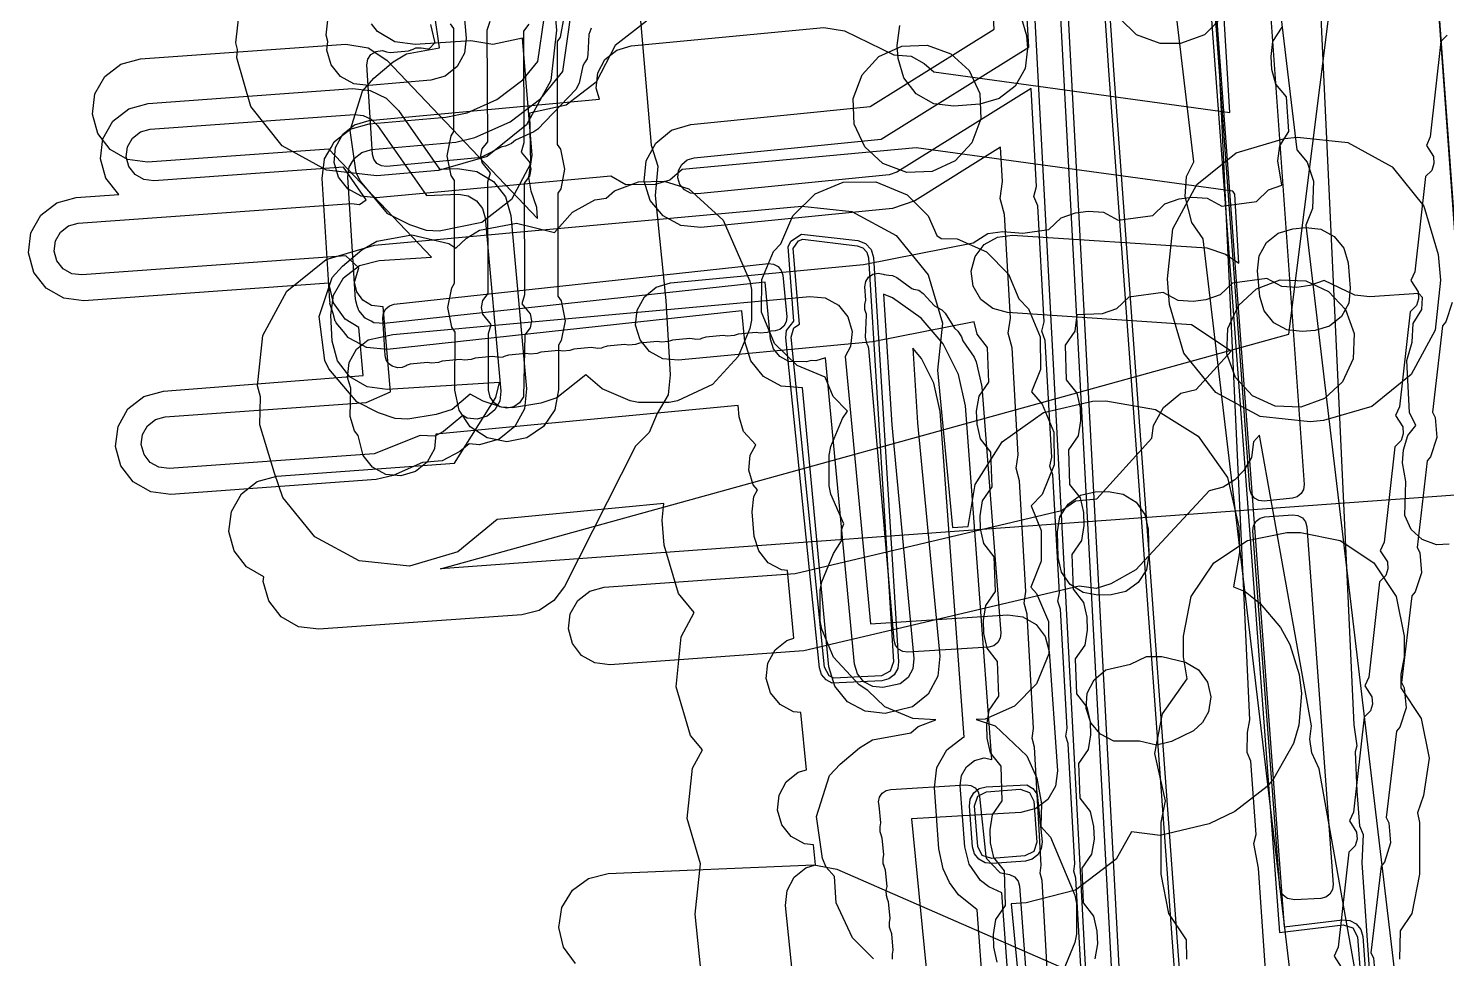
# Model space of a CAD drawing. Header units: metres. Extents: x -3943 to -3664, y 4962 to 6622.
# Drawn here: x -3883.2 to -3828.4, y 5607.9 to 5643.8 of the extents above; entities that cross this region are included whole.
import ezdxf

# ---------------------------------------------------------------- set-up
doc = ezdxf.new("R2010")
doc.units = ezdxf.units.M
doc.layers.add('AI_GREENING_EXCLUSIONS', color=1, linetype='Continuous')
doc.layers.add('AI_GREENING_LAWN', color=82, linetype='Continuous')

msp = doc.modelspace()

# ---------------------------------------------------------------- linework, layer by layer
at = {"layer": 'AI_GREENING_EXCLUSIONS'}
for points in [[(-3832.782, 5569.62), (-3835.66, 5611.372), (-3835.838, 5612.322), (-3835.75, 5612.676), (-3835.952, 5615.498), (-3836.089, 5615.834), (-3836.087, 5616.614), (-3835.988, 5617.101), (-3837.263, 5644.457), (-3837.707, 5645.172), (-3837.871, 5645.661), (-3837.97, 5646.436), (-3837.875, 5646.787), (-3837.959, 5648.149), (-3838.085, 5649.504), (-3838.234, 5649.835), (-3838.256, 5650.615), (-3838.108, 5651.382), (-3837.829, 5651.915), (-3841.327, 5683.907)], [(-3832.782, 5569.62), (-3835.66, 5611.372), (-3835.838, 5612.322), (-3835.75, 5612.676), (-3835.952, 5615.498), (-3836.089, 5615.834), (-3836.087, 5616.614), (-3835.988, 5617.101), (-3837.263, 5644.457), (-3837.707, 5645.172), (-3837.871, 5645.661), (-3837.97, 5646.436), (-3837.875, 5646.787), (-3837.959, 5648.149), (-3838.085, 5649.504), (-3838.234, 5649.835), (-3838.256, 5650.615), (-3838.108, 5651.382), (-3837.829, 5651.915), (-3841.327, 5683.907)], [(-3837.328, 5684.127), (-3833.754, 5651.444), (-3833.166, 5651.383), (-3832.479, 5651.013), (-3831.986, 5650.407), (-3831.763, 5649.66), (-3831.843, 5648.883), (-3832.214, 5648.197), (-3832.771, 5647.655), (-3833.39, 5647.274), (-3831.974, 5616.906), (-3831.864, 5616.098), (-3831.926, 5615.868), (-3831.855, 5614.347), (-3831.762, 5613.002), (-3831.619, 5612.671), (-3831.664, 5611.572), (-3828.971, 5572.497)], [(-3837.328, 5684.127), (-3833.754, 5651.444), (-3833.166, 5651.383), (-3832.479, 5651.013), (-3831.986, 5650.407), (-3831.763, 5649.66), (-3831.843, 5648.883), (-3832.214, 5648.197), (-3832.771, 5647.655), (-3833.39, 5647.274), (-3831.974, 5616.906), (-3831.864, 5616.098), (-3831.926, 5615.868), (-3831.855, 5614.347), (-3831.762, 5613.002), (-3831.619, 5612.671), (-3831.664, 5611.572), (-3828.971, 5572.497)], [(-3837.288, 5588.075), (-3841.239, 5642.193), (-3843.009, 5668.552), (-3843.879, 5678.786), (-3843.762, 5679.151), (-3843.421, 5679.327), (-3840.492, 5679.56), (-3839.748, 5679.549), (-3838.97, 5679.364), (-3838.254, 5679.008), (-3837.631, 5678.492), (-3837.457, 5678.096), (-3837.62, 5677.62), (-3837.585, 5677.139), (-3837.805, 5676.816), (-3838.189, 5676.748), (-3839.832, 5677.131), (-3839.374, 5669.722), (-3834.843, 5608.883), (-3832.387, 5609.177), (-3832.01, 5609.066), (-3831.829, 5608.716), (-3831.603, 5605.692)], [(-3839.174, 5669.735), (-3834.659, 5609.106), (-3832.411, 5609.375), (-3832.131, 5609.352), (-3831.882, 5609.22), (-3831.706, 5609.001), (-3831.63, 5608.731), (-3831.403, 5605.704)], [(-3837.488, 5588.06), (-3841.438, 5642.179), (-3843.208, 5668.537)], [(-3867.276, 5654.894), (-3866.265, 5643.431), (-3866.329, 5642.848), (-3866.611, 5642.334), (-3867.068, 5641.967), (-3867.631, 5641.804), (-3870.016, 5641.6), (-3870.598, 5641.665), (-3871.11, 5641.947), (-3871.476, 5642.404), (-3871.638, 5642.966), (-3871.602, 5643.295), (-3871.675, 5643.549), (-3871.61, 5644.13)], [(-3830.77, 5600.916), (-3833.319, 5615.209), (-3833.599, 5615.824), (-3833.677, 5616.351), (-3833.616, 5616.873), (-3835.617, 5628.089), (-3835.844, 5627.84), (-3835.923, 5627.228), (-3836.225, 5626.727), (-3836.567, 5626.368), (-3837.024, 5626.081), (-3837.568, 5625.947), (-3840.39, 5622.896), (-3841.363, 5622.348), (-3841.921, 5622.172), (-3842.58, 5622.261), (-3853.219, 5619.766), (-3860.711, 5619.226), (-3861.292, 5619.298), (-3861.801, 5619.588), (-3862.16, 5620.05), (-3862.315, 5620.614), (-3862.243, 5621.195), (-3861.953, 5621.704), (-3861.491, 5622.063), (-3860.927, 5622.218), (-3853.555, 5622.749), (-3843.27, 5625.181), (-3842.721, 5625.556), (-3841.907, 5625.639), (-3839.775, 5627.98), (-3839.713, 5628.466), (-3839.32, 5629.164), (-3838.662, 5629.717), (-3838.068, 5629.854), (-3836.71, 5631.344), (-3838.251, 5632.36), (-3845.358, 5632.829), (-3845.923, 5632.981), (-3846.387, 5633.337), (-3846.679, 5633.844), (-3846.756, 5634.425), (-3846.604, 5634.99), (-3846.247, 5635.454), (-3845.74, 5635.746), (-3845.16, 5635.823), (-3837.657, 5635.328), (-3836.93, 5635.083), (-3836.411, 5634.741), (-3836.573, 5637.409), (-3836.642, 5637.513), (-3848.881, 5639.194), (-3857.915, 5638.358), (-3858.395, 5637.942), (-3858.956, 5637.776), (-3860.093, 5637.769), (-3860.677, 5638.103), (-3869.733, 5637.266), (-3870.315, 5637.326), (-3870.829, 5637.605), (-3871.198, 5638.06), (-3871.365, 5638.621), (-3871.304, 5639.203), (-3871.025, 5639.718), (-3870.57, 5640.086), (-3870.009, 5640.253), (-3861.11, 5641.076), (-3861.238, 5641.503), (-3861.178, 5642.085), (-3860.901, 5642.6), (-3860.447, 5642.97), (-3859.887, 5643.138), (-3852.444, 5643.847), (-3851.654, 5643.707), (-3849.737, 5642.791), (-3849.074, 5642.739), (-3848.567, 5642.448), (-3848.2, 5642.128), (-3836.763, 5640.558), (-3837.541, 5653.415)], [(-3863.443, 5651.271), (-3862.778, 5643.738), (-3862.99, 5641.796), (-3863.931, 5640.083), (-3865.456, 5638.861), (-3867.332, 5638.317), (-3869.717, 5638.113), (-3871.656, 5638.329), (-3873.365, 5639.27), (-3874.583, 5640.794), (-3875.126, 5642.668), (-3875.089, 5642.997), (-3875.162, 5643.25), (-3874.946, 5645.189)], [(-3841.032, 5601.789), (-3843.497, 5648.086)], [(-3840.731, 5601.781), (-3843.198, 5648.109)], [(-3842.035, 5601.814), (-3844.495, 5648.009)], [(-3841.198, 5584.079), (-3842.718, 5610.988), (-3842.792, 5611.259), (-3842.749, 5611.539), (-3843.012, 5616.18), (-3843.101, 5616.471), (-3843.045, 5616.772), (-3843.305, 5621.372), (-3843.409, 5621.683), (-3843.341, 5622.006), (-3843.598, 5626.564), (-3843.717, 5626.895), (-3843.637, 5627.239), (-3843.892, 5631.757), (-3844.026, 5632.107), (-3843.932, 5632.473), (-3844.185, 5636.949), (-3844.334, 5637.319), (-3844.228, 5637.706), (-3844.442, 5641.489), (-3849.624, 5638.249), (-3849.926, 5638.146), (-3857.321, 5637.413), (-3857.593, 5637.439), (-3857.834, 5637.568), (-3858.008, 5637.779), (-3858.087, 5638.04), (-3858.061, 5638.312), (-3857.932, 5638.553), (-3857.721, 5638.726), (-3857.46, 5638.806), (-3850.227, 5639.523), (-3844.532, 5643.084), (-3844.772, 5647.334)], [(-3842.525, 5584.525), (-3844.015, 5610.894), (-3844.09, 5611.182), (-3844.048, 5611.484), (-3844.306, 5616.039), (-3844.398, 5616.394), (-3844.347, 5616.767), (-3844.596, 5621.183), (-3844.707, 5621.606), (-3844.645, 5622.05), (-3844.887, 5626.328), (-3845.015, 5626.818), (-3844.944, 5627.333), (-3845.178, 5631.472), (-3845.323, 5632.03), (-3845.242, 5632.616), (-3845.469, 5636.617), (-3845.632, 5637.242), (-3845.541, 5637.899), (-3845.616, 5639.222), (-3848.934, 5637.147), (-3849.797, 5636.853), (-3857.193, 5636.119), (-3857.97, 5636.195), (-3858.658, 5636.562), (-3859.154, 5637.165), (-3859.381, 5637.912), (-3859.305, 5638.688), (-3858.937, 5639.377), (-3858.335, 5639.872), (-3857.588, 5640.099), (-3850.658, 5640.787), (-3845.873, 5643.779), (-3846.05, 5646.909)], [(-3834.34, 5606.571), (-3837.797, 5635.675), (-3838.238, 5636.312), (-3838.495, 5637.311), (-3838.434, 5638.089), (-3838.15, 5638.647), (-3839.106, 5646.698)], [(-3835.074, 5646.662), (-3834.177, 5639.115), (-3833.774, 5638.642), (-3833.532, 5637.9), (-3833.575, 5636.844), (-3833.831, 5636.201), (-3830.379, 5607.136)], [(-3859.719, 5646.38), (-3859.122, 5639.293), (-3858.856, 5638.48), (-3858.959, 5637.348), (-3858.555, 5633.301), (-3858.376, 5630.424), (-3858.464, 5629.649), (-3858.889, 5628.928), (-3859.19, 5628.202), (-3859.723, 5627.671), (-3862.466, 5622.253), (-3862.874, 5621.705), (-3863.443, 5621.326), (-3864.107, 5621.161), (-3871.958, 5620.595), (-3872.733, 5620.692), (-3873.411, 5621.078), (-3873.89, 5621.694), (-3874.097, 5622.447), (-3874.074, 5622.626), (-3874.743, 5623.006), (-3875.222, 5623.622), (-3875.429, 5624.375), (-3875.332, 5625.149), (-3874.946, 5625.827), (-3874.33, 5626.306), (-3873.578, 5626.513), (-3866.71, 5627.008), (-3865.117, 5629.548), (-3864.973, 5630.132), (-3864.973, 5630.132), (-3869.309, 5629.856), (-3870.083, 5629.96), (-3870.758, 5630.352), (-3871.232, 5630.972), (-3871.432, 5631.727), (-3871.495, 5632.725), (-3871.391, 5633.498), (-3870.999, 5634.172), (-3870.379, 5634.646), (-3869.626, 5634.846), (-3867.603, 5634.975), (-3871.567, 5639.136), (-3878.566, 5638.644), (-3879.34, 5638.742), (-3880.017, 5639.129), (-3880.495, 5639.746), (-3880.701, 5640.499), (-3880.603, 5641.273), (-3880.216, 5641.95), (-3879.599, 5642.428), (-3878.846, 5642.634), (-3870.909, 5643.192), (-3870.046, 5643.062), (-3869.32, 5642.577), (-3863.501, 5636.468), (-3863.537, 5636.893), (-3863.748, 5637.515), (-3863.836, 5638.061), (-3863.707, 5638.911), (-3864.086, 5643.423), (-3865.236, 5643.181), (-3866.084, 5643.327), (-3868.238, 5643.189), (-3869.011, 5643.293), (-3869.687, 5643.684), (-3869.915, 5643.982)], [(-3846.032, 5603.07), (-3846.525, 5609.755), (-3847.25, 5610.342), (-3847.595, 5610.816), (-3847.841, 5611.347), (-3848.004, 5612.115), (-3848.178, 5614.484), (-3848.083, 5615.258), (-3847.698, 5615.937), (-3847.083, 5616.417), (-3847.028, 5616.432), (-3847.575, 5623.948), (-3847.953, 5629.007), (-3848.193, 5630.105), (-3848.671, 5631.06), (-3849.006, 5631.451), (-3848.828, 5628.576), (-3847.97, 5619.558), (-3848.049, 5618.781), (-3848.42, 5618.094), (-3849.025, 5617.601), (-3850.071, 5617.349), (-3850.847, 5617.428), (-3851.534, 5617.798), (-3852.027, 5618.403), (-3852.251, 5619.151), (-3853.275, 5629.921), (-3854.092, 5629.988), (-3854.779, 5630.358), (-3855.272, 5630.963), (-3855.496, 5631.711), (-3855.609, 5632.899), (-3869.317, 5631.408), (-3870.095, 5631.476), (-3870.105, 5631.482), (-3870.116, 5631.483), (-3870.338, 5631.604), (-3870.786, 5631.837), (-3870.802, 5631.855), (-3870.822, 5631.866), (-3871.004, 5632.097), (-3871.288, 5632.435), (-3871.298, 5632.469), (-3871.319, 5632.496), (-3871.399, 5632.791), (-3871.522, 5633.18), (-3871.518, 5633.227), (-3871.53, 5633.27), (-3871.828, 5638.003), (-3871.77, 5638.445), (-3871.735, 5638.743), (-3871.735, 5638.743), (-3871.729, 5638.753), (-3871.728, 5638.765), (-3871.479, 5639.201), (-3871.355, 5639.424), (-3871.35, 5639.428), (-3871.347, 5639.433), (-3870.764, 5639.892), (-3870.743, 5639.909), (-3870.743, 5639.909), (-3870.743, 5639.909), (-3870.004, 5640.121), (-3867.045, 5640.376), (-3866.218, 5640.547), (-3865.071, 5641.054), (-3864.078, 5641.819), (-3863.489, 5642.525), (-3863.006, 5645.883)], [(-3845.028, 5603.045), (-3845.573, 5610.419), (-3846.079, 5610.647), (-3846.39, 5610.889), (-3846.838, 5611.525), (-3847.006, 5612.188), (-3847.181, 5614.557), (-3847.133, 5614.944), (-3846.941, 5615.284), (-3846.633, 5615.524), (-3846.257, 5615.628), (-3845.962, 5615.563), (-3846.453, 5622.313), (-3846.978, 5629.231), (-3846.978, 5629.231), (-3847.243, 5630.441), (-3847.831, 5631.618), (-3848.688, 5632.616), (-3849.796, 5633.397), (-3850.137, 5633.542), (-3849.825, 5628.498), (-3848.966, 5619.463), (-3849.005, 5619.075), (-3849.19, 5618.731), (-3849.493, 5618.485), (-3850.165, 5618.344), (-3850.554, 5618.384), (-3850.897, 5618.569), (-3851.144, 5618.872), (-3851.256, 5619.245), (-3852.381, 5631.077), (-3852.752, 5630.966), (-3852.939, 5630.985), (-3853.112, 5630.933), (-3853.799, 5630.944), (-3854.142, 5631.129), (-3854.389, 5631.432), (-3854.501, 5631.806), (-3854.71, 5634.003), (-3869.425, 5632.402), (-3869.814, 5632.436), (-3869.819, 5632.439), (-3869.825, 5632.44), (-3869.936, 5632.5), (-3870.16, 5632.617), (-3870.168, 5632.626), (-3870.178, 5632.631), (-3870.269, 5632.747), (-3870.411, 5632.916), (-3870.416, 5632.933), (-3870.426, 5632.946), (-3870.467, 5633.094), (-3870.528, 5633.288), (-3870.526, 5633.311), (-3870.532, 5633.333), (-3870.83, 5638.066), (-3870.801, 5638.287), (-3870.783, 5638.435), (-3870.78, 5638.441), (-3870.78, 5638.447), (-3870.655, 5638.665), (-3870.593, 5638.776), (-3870.591, 5638.778), (-3870.589, 5638.781), (-3870.298, 5639.01), (-3870.287, 5639.018), (-3870.287, 5639.018), (-3870.287, 5639.019), (-3869.918, 5639.125), (-3866.661, 5639.413), (-3865.926, 5639.589), (-3864.559, 5640.193), (-3863.375, 5641.105), (-3862.533, 5642.147), (-3862.011, 5645.775)], [(-3836.941, 5644.367), (-3837.747, 5643.561), (-3838.664, 5643.22), (-3839.456, 5643.22), (-3840.373, 5643.561), (-3841.669, 5644.839)], [(-3859.291, 5644.082), (-3860.512, 5643.141), (-3861.244, 5641.731), (-3862.393, 5640.842), (-3863.82, 5640.536), (-3863.782, 5638.572), (-3864.505, 5637.202), (-3865.654, 5636.313), (-3867.306, 5635.968), (-3867.8, 5635.997), (-3868.433, 5636.215), (-3869.281, 5636.645), (-3869.281, 5636.645), (-3870.359, 5637.914), (-3870.506, 5638.239), (-3870.742, 5639.869), (-3870.269, 5641.383), (-3869.83, 5641.884), (-3869.077, 5642.515), (-3868.572, 5642.828), (-3867.287, 5643.06), (-3867.481, 5644.399)], [(-3862.484, 5644.237), (-3862.634, 5643.471), (-3862.746, 5643.302), (-3862.743, 5639.326), (-3862.617, 5639.139), (-3862.461, 5638.375), (-3862.611, 5637.609), (-3862.723, 5637.439), (-3862.72, 5633.464), (-3862.594, 5633.277), (-3862.439, 5632.512), (-3862.588, 5631.746), (-3862.7, 5631.577), (-3862.693, 5629.845), (-3862.843, 5629.079), (-3863.274, 5628.428), (-3863.921, 5627.992), (-3864.685, 5627.837), (-3865.451, 5627.986), (-3866.102, 5628.417), (-3866.538, 5629.064), (-3866.693, 5629.829), (-3866.69, 5632.073), (-3866.815, 5632.26), (-3866.971, 5633.024), (-3866.821, 5633.79), (-3866.709, 5633.96), (-3866.712, 5637.935), (-3866.838, 5638.122), (-3866.994, 5638.887), (-3866.844, 5639.653), (-3866.732, 5639.822), (-3866.735, 5643.798), (-3866.861, 5643.985)], [(-3844.835, 5644.28), (-3844.623, 5643.529), (-3844.584, 5643.031), (-3844.676, 5642.256), (-3845.058, 5641.575), (-3845.671, 5641.093), (-3846.422, 5640.881), (-3847.42, 5640.803), (-3848.196, 5640.896), (-3848.877, 5641.278), (-3849.36, 5641.893), (-3849.57, 5642.645), (-3849.608, 5643.144), (-3849.515, 5643.919)], [(-3863.837, 5643.964), (-3864.047, 5643.696), (-3864.03, 5639.383), (-3864.138, 5639.032), (-3863.816, 5638.637), (-3863.761, 5638.369), (-3863.814, 5638.101), (-3864.024, 5637.833), (-3864.008, 5633.521), (-3864.115, 5633.169), (-3863.793, 5632.775), (-3863.739, 5632.507), (-3863.791, 5632.239), (-3864.002, 5631.971), (-3864.046, 5629.572), (-3864.196, 5629.344), (-3864.423, 5629.191), (-3864.691, 5629.137), (-3864.959, 5629.189), (-3865.186, 5629.34), (-3865.339, 5629.567), (-3865.393, 5629.834), (-3865.402, 5632.016), (-3865.294, 5632.367), (-3865.616, 5632.762), (-3865.671, 5633.029), (-3865.618, 5633.298), (-3865.408, 5633.566), (-3865.425, 5637.878), (-3865.317, 5638.23), (-3865.639, 5638.624), (-3865.694, 5638.892), (-3865.641, 5639.16), (-3865.431, 5639.428), (-3865.447, 5643.74), (-3865.34, 5644.092)], [(-3845.746, 5607.743), (-3845.878, 5608.313), (-3845.894, 5608.813), (-3845.799, 5609.39), (-3845.43, 5609.929), (-3845.473, 5611.27), (-3845.876, 5611.784), (-3846.008, 5612.354), (-3846.024, 5612.854), (-3845.929, 5613.432), (-3845.56, 5613.971), (-3845.603, 5615.311), (-3846.006, 5615.826), (-3846.138, 5616.396), (-3846.154, 5616.896), (-3846.058, 5617.473), (-3845.69, 5618.012), (-3845.733, 5619.353), (-3846.135, 5619.867), (-3846.268, 5620.437), (-3846.284, 5620.937), (-3846.188, 5621.514), (-3845.82, 5622.054), (-3845.863, 5623.394), (-3846.265, 5623.909), (-3846.398, 5624.479), (-3846.414, 5624.979), (-3846.318, 5625.556), (-3845.949, 5626.095), (-3845.992, 5627.436), (-3846.395, 5627.95), (-3846.527, 5628.52), (-3846.544, 5629.02), (-3846.448, 5629.597), (-3846.079, 5630.137), (-3846.122, 5631.477), (-3846.525, 5631.992), (-3846.638, 5632.478), (-3850.553, 5631.706), (-3858.079, 5630.989), (-3858.662, 5631.048), (-3859.177, 5631.326), (-3859.547, 5631.779), (-3859.715, 5632.34), (-3859.656, 5632.922), (-3859.378, 5633.437), (-3858.924, 5633.807), (-3858.364, 5633.975), (-3850.914, 5634.685), (-3846.678, 5635.529), (-3846.116, 5635.885), (-3845.535, 5635.956), (-3844.761, 5635.899), (-3843.751, 5636.036), (-3843.281, 5636.489), (-3842.727, 5636.679), (-3842.232, 5636.746), (-3841.648, 5636.711), (-3841.073, 5636.399), (-3839.744, 5636.58), (-3839.274, 5637.033), (-3838.72, 5637.223), (-3838.225, 5637.29), (-3837.641, 5637.255), (-3837.067, 5636.943), (-3835.738, 5637.124), (-3835.267, 5637.577), (-3834.755, 5637.753), (-3834.906, 5638.687), (-3834.83, 5639.268), (-3834.48, 5639.819), (-3834.569, 5641.157), (-3834.989, 5641.658), (-3835.141, 5642.223), (-3835.174, 5642.722), (-3835.098, 5643.302), (-3834.748, 5643.854)], [(-3828.368, 5643.542), (-3828.608, 5643.3), (-3829.026, 5639.622), (-3829.174, 5639.285), (-3828.9, 5638.856), (-3828.878, 5638.584), (-3828.961, 5638.323), (-3829.202, 5638.082), (-3829.62, 5634.404), (-3829.768, 5634.067), (-3829.494, 5633.637), (-3829.471, 5633.365), (-3829.554, 5633.105), (-3829.795, 5632.863), (-3830.213, 5629.185), (-3830.361, 5628.849), (-3830.087, 5628.419), (-3830.064, 5628.147), (-3830.148, 5627.887), (-3830.388, 5627.645), (-3830.806, 5623.967), (-3830.954, 5623.63), (-3830.68, 5623.201), (-3830.658, 5622.929), (-3830.741, 5622.668), (-3830.982, 5622.427), (-3831.4, 5618.749), (-3831.548, 5618.412), (-3831.274, 5617.982), (-3831.251, 5617.71), (-3831.334, 5617.45), (-3831.575, 5617.208), (-3831.993, 5613.53), (-3832.141, 5613.194), (-3831.867, 5612.764), (-3831.844, 5612.492), (-3831.928, 5612.232), (-3832.168, 5611.99), (-3832.586, 5608.312), (-3832.734, 5607.975), (-3832.46, 5607.546)], [(-3850.531, 5607.872), (-3851.342, 5608.682), (-3851.972, 5610.029), (-3852.037, 5611.047), (-3852.35, 5611.414), (-3852.497, 5611.74), (-3852.733, 5613.37), (-3852.223, 5614.944), (-3851.821, 5615.385), (-3851.068, 5616.016), (-3850.563, 5616.329), (-3849.081, 5616.594), (-3848.804, 5616.839), (-3848.119, 5617.097), (-3849.012, 5617.151), (-3850.095, 5617.605), (-3850.744, 5618.235), (-3851.086, 5618.445), (-3852.074, 5619.519), (-3852.527, 5620.603), (-3852.592, 5620.925), (-3852.592, 5622.112), (-3852.527, 5622.435), (-3852.074, 5623.518), (-3851.762, 5624.009), (-3851.762, 5624.432), (-3851.679, 5624.665), (-3852.18, 5625.818), (-3852.245, 5626.141), (-3852.245, 5627.328), (-3852.18, 5627.651), (-3851.727, 5628.734), (-3851.53, 5629.017), (-3852.08, 5629.588), (-3852.392, 5630.335), (-3853.479, 5630.789), (-3854.347, 5631.638), (-3854.853, 5632.848), (-3854.839, 5634.106), (-3854.385, 5635.189), (-3854.113, 5635.48), (-3853.646, 5636.562), (-3852.778, 5637.411), (-3851.695, 5637.865), (-3850.437, 5637.879), (-3849.227, 5637.373), (-3848.416, 5636.562), (-3848.084, 5635.803), (-3847.91, 5635.688), (-3847.297, 5635.674), (-3846.157, 5635.182), (-3845.308, 5634.314), (-3844.91, 5633.365), (-3844.541, 5632.976), (-3844.087, 5631.893), (-3844.073, 5630.635), (-3844.422, 5629.766), (-3844.017, 5629.292), (-3843.563, 5628.209), (-3843.549, 5626.951), (-3844.017, 5625.798), (-3844.435, 5625.361), (-3844.052, 5624.41), (-3844.052, 5623.222), (-3844.453, 5622.228), (-3844.227, 5621.983), (-3843.773, 5620.9), (-3843.759, 5619.642), (-3844.227, 5618.489), (-3845.076, 5617.621), (-3846.216, 5617.129), (-3846.561, 5617.115), (-3845.829, 5616.864), (-3844.605, 5615.705), (-3844.219, 5614.849), (-3844.037, 5613.86), (-3844.06, 5612.977), (-3843.691, 5612.562), (-3842.753, 5610.324), (-3842.688, 5610.001), (-3842.688, 5608.814), (-3842.753, 5608.492), (-3843.206, 5607.408)], [(-3856.691, 5602.546), (-3857.411, 5609.589), (-3857.206, 5611.543), (-3857.723, 5613.286), (-3857.52, 5615.227), (-3857.134, 5615.938), (-3857.592, 5616.5), (-3858.152, 5618.369), (-3857.955, 5620.31), (-3857.453, 5621.242), (-3858.055, 5621.981), (-3858.615, 5623.85), (-3858.696, 5624.807), (-3858.63, 5625.455), (-3865.059, 5624.843), (-3866.586, 5623.592), (-3868.455, 5623.036), (-3870.396, 5623.237), (-3872.111, 5624.166), (-3873.341, 5625.681), (-3873.671, 5626.621), (-3874.231, 5628.489), (-3874.203, 5629.58), (-3874.327, 5630.001), (-3874.122, 5631.941), (-3873.19, 5633.655), (-3871.673, 5634.881), (-3869.802, 5635.434), (-3853.3, 5636.941), (-3851.36, 5636.735), (-3849.646, 5635.803), (-3848.419, 5634.287), (-3847.866, 5632.416), (-3848.058, 5630.602), (-3848.058, 5630.602), (-3847.481, 5624.529), (-3846.873, 5624.568), (-3846.596, 5626.189), (-3845.56, 5627.838), (-3843.966, 5628.969), (-3842.068, 5629.402), (-3841.556, 5629.416), (-3839.633, 5629.088), (-3837.981, 5628.05), (-3836.853, 5626.458), (-3836.42, 5624.56), (-3836.392, 5623.567), (-3836.617, 5622.242), (-3836.175, 5622.053), (-3835.597, 5621.592), (-3834.809, 5620.66), (-3834.451, 5620.013), (-3834.081, 5618.85), (-3833.998, 5618.115), (-3834.1, 5616.899), (-3834.305, 5616.189), (-3835.079, 5614.814), (-3835.326, 5614.526), (-3836.567, 5613.553), (-3837.559, 5613.08), (-3839.457, 5612.627), (-3840.556, 5612.771), (-3841.158, 5611.721), (-3842.723, 5610.524), (-3844.629, 5610.024), (-3845.216, 5609.99), (-3844.606, 5603.669)], [(-3828.287, 5623.879), (-3828.784, 5623.859), (-3829.333, 5624.06), (-3829.764, 5624.456), (-3830.01, 5624.987), (-3829.96, 5626.31), (-3830.097, 5627.024), (-3830.054, 5627.522), (-3829.891, 5628.084), (-3829.585, 5628.466), (-3829.819, 5628.969), (-3829.927, 5630.976), (-3829.721, 5631.685), (-3829.687, 5632.402), (-3829.347, 5632.952), (-3829.328, 5633.409), (-3829.461, 5633.572), (-3831.358, 5633.435), (-3831.938, 5633.508), (-3833.117, 5634.07), (-3833.68, 5633.871), (-3834.176, 5633.804), (-3834.76, 5633.839), (-3835.334, 5634.151), (-3836.663, 5633.97), (-3837.133, 5633.517), (-3837.687, 5633.327), (-3838.182, 5633.26), (-3838.766, 5633.296), (-3839.341, 5633.607), (-3840.67, 5633.426), (-3841.14, 5632.973), (-3841.694, 5632.783), (-3842.672, 5632.745), (-3842.755, 5632.113), (-3843.124, 5631.573), (-3843.081, 5630.233), (-3842.678, 5629.718), (-3842.546, 5629.148), (-3842.53, 5628.649), (-3842.625, 5628.071), (-3842.994, 5627.532), (-3842.951, 5626.192), (-3842.548, 5625.677), (-3842.416, 5625.107), (-3842.4, 5624.607), (-3842.495, 5624.03), (-3842.864, 5623.491), (-3842.821, 5622.15), (-3842.419, 5621.636), (-3842.286, 5621.065), (-3842.27, 5620.566), (-3842.366, 5619.988), (-3842.734, 5619.449), (-3842.691, 5618.109), (-3842.289, 5617.594), (-3842.156, 5617.024), (-3842.14, 5616.524), (-3842.236, 5615.947), (-3842.605, 5615.408), (-3842.561, 5614.067), (-3842.159, 5613.553), (-3842.026, 5612.983), (-3842.01, 5612.483), (-3842.106, 5611.905), (-3842.475, 5611.366), (-3842.432, 5610.026), (-3842.029, 5609.511), (-3841.897, 5608.941), (-3841.881, 5608.441), (-3841.976, 5607.864)], [(-3853.207, 5602.878), (-3853.927, 5609.921), (-3853.867, 5610.503), (-3853.59, 5611.018), (-3853.136, 5611.388), (-3852.771, 5611.497), (-3852.845, 5612.276), (-3853.189, 5612.312), (-3853.703, 5612.592), (-3854.072, 5613.046), (-3854.238, 5613.607), (-3854.177, 5614.19), (-3853.898, 5614.704), (-3853.443, 5615.072), (-3853.12, 5615.168), (-3853.33, 5617.38), (-3853.615, 5617.409), (-3854.13, 5617.687), (-3854.5, 5618.14), (-3854.668, 5618.701), (-3854.609, 5619.283), (-3854.331, 5619.798), (-3853.878, 5620.168), (-3853.603, 5620.251), (-3853.852, 5622.867), (-3854.078, 5622.89), (-3854.593, 5623.167), (-3854.963, 5623.621), (-3855.131, 5624.182), (-3855.212, 5625.138), (-3855.153, 5625.721), (-3855.014, 5625.978), (-3855.179, 5626.181), (-3855.347, 5626.742), (-3855.288, 5627.324), (-3855.073, 5627.724), (-3855.554, 5628.238), (-3855.722, 5628.798), (-3855.757, 5629.245), (-3867.427, 5628.133), (-3867.486, 5627.571), (-3867.764, 5627.056), (-3868.219, 5626.688), (-3868.78, 5626.521), (-3869.362, 5626.581), (-3869.877, 5626.86), (-3870.245, 5627.314), (-3870.431, 5628.08), (-3870.579, 5628.261), (-3870.747, 5628.821), (-3870.719, 5629.904), (-3870.842, 5630.319), (-3870.78, 5630.901), (-3870.501, 5631.415), (-3870.045, 5631.783), (-3869.098, 5631.984), (-3852.982, 5633.455), (-3852.4, 5633.393), (-3851.886, 5633.114), (-3851.518, 5632.659), (-3851.352, 5632.098), (-3851.413, 5631.516), (-3851.413, 5631.516), (-3851.624, 5631.128), (-3850.643, 5620.81), (-3845.34, 5621.16), (-3844.756, 5621.081), (-3844.248, 5620.784), (-3843.893, 5620.314), (-3843.746, 5619.743), (-3843.424, 5615.127), (-3843.497, 5614.54), (-3843.791, 5614.027), (-3844.261, 5613.668), (-3844.832, 5613.518), (-3849.054, 5613.275), (-3847.874, 5601.214)], [(-3828.179, 5633.218), (-3828.417, 5632.475), (-3828.548, 5632.32), (-3828.941, 5628.978), (-3828.838, 5628.778), (-3828.773, 5628), (-3829.011, 5627.257), (-3829.142, 5627.102), (-3829.534, 5623.76), (-3829.431, 5623.559), (-3829.366, 5622.782), (-3829.604, 5622.038), (-3829.735, 5621.883), (-3830.127, 5618.541), (-3830.024, 5618.341), (-3829.959, 5617.563), (-3830.197, 5616.82), (-3830.328, 5616.665), (-3830.721, 5613.323), (-3830.618, 5613.123), (-3830.553, 5612.345), (-3830.791, 5611.602), (-3830.922, 5611.447), (-3831.314, 5608.105), (-3831.211, 5607.904), (-3831.146, 5607.127)], [(-3838.425, 5607.852), (-3838.441, 5608.601), (-3839.117, 5609.612), (-3839.421, 5611.142), (-3839.421, 5613.129), (-3839.253, 5613.973), (-3839.253, 5613.973), (-3839.666, 5615.794), (-3839.361, 5617.325), (-3838.407, 5618.681), (-3838.556, 5619.533), (-3838.556, 5620.335), (-3838.252, 5621.866), (-3837.384, 5623.163), (-3836.087, 5624.031), (-3834.556, 5624.335), (-3834.034, 5624.33), (-3832.503, 5624.026), (-3831.206, 5623.158), (-3830.338, 5621.861), (-3830.034, 5620.33), (-3830.034, 5619.524), (-3830.165, 5618.865), (-3830.165, 5618.339), (-3829.369, 5617.149), (-3829.065, 5615.618), (-3829.286, 5614.177), (-3829.51, 5613.505), (-3829.435, 5613.129), (-3829.435, 5611.142), (-3829.74, 5609.612), (-3830.179, 5608.954), (-3830.215, 5607.852)], [(-3862.039, 5607.688), (-3862.5, 5608.318), (-3862.685, 5609.076), (-3862.565, 5609.847), (-3862.16, 5610.514), (-3861.531, 5610.975), (-3860.772, 5611.16), (-3852.83, 5611.502), (-3851.942, 5611.336), (-3835.001, 5603.921)]]:
    msp.add_lwpolyline(points, dxfattribs=at)
for points in [[(-3823.848, 5669.772), (-3828.056, 5636.04), (-3830.399, 5667.954), (-3830.985, 5675.932), (-3791.092, 5678.861), (-3823.848, 5669.772)], [(-3830.245, 5665.718), (-3827.355, 5625.823), (-3835.334, 5625.245), (-3867.251, 5622.933), (-3834.486, 5631.991), (-3830.245, 5665.718)], [(-3848.452, 5643.163), (-3847.535, 5642.822), (-3846.836, 5642.175), (-3846.427, 5641.293), (-3846.388, 5640.307), (-3846.729, 5639.39), (-3847.376, 5638.691), (-3848.258, 5638.282), (-3849.244, 5638.243), (-3850.161, 5638.584), (-3850.86, 5639.231), (-3851.269, 5640.113), (-3851.308, 5641.099), (-3850.967, 5642.016), (-3850.32, 5642.715), (-3849.438, 5643.124), (-3848.452, 5643.163)], [(-3870.407, 5632.253), (-3870.935, 5632.579), (-3871.392, 5633.211), (-3871.572, 5633.967), (-3881.034, 5633.286), (-3881.808, 5633.382), (-3882.486, 5633.768), (-3882.965, 5634.384), (-3883.172, 5635.137), (-3883.075, 5635.911), (-3882.69, 5636.589), (-3882.074, 5637.068), (-3881.321, 5637.275), (-3879.684, 5637.393), (-3880.183, 5638.02), (-3880.39, 5638.773), (-3880.293, 5639.547), (-3879.907, 5640.225), (-3879.291, 5640.704), (-3878.539, 5640.911), (-3870.652, 5641.479), (-3869.97, 5641.411), (-3869.352, 5641.116), (-3868.869, 5640.63), (-3867.291, 5638.371), (-3866.597, 5638.397), (-3865.851, 5638.282), (-3865.201, 5637.899), (-3864.739, 5637.303), (-3864.531, 5636.578), (-3863.928, 5629.887), (-3864.011, 5629.111), (-3864.385, 5628.426), (-3864.992, 5627.936), (-3865.741, 5627.716), (-3866.141, 5627.759), (-3866.504, 5627.465), (-3867.195, 5627.102), (-3867.944, 5627.034), (-3869.087, 5626.538), (-3869.739, 5626.378), (-3877.668, 5625.807), (-3878.442, 5625.904), (-3879.12, 5626.289), (-3879.599, 5626.905), (-3879.806, 5627.658), (-3879.709, 5628.432), (-3879.324, 5629.11), (-3878.708, 5629.59), (-3877.955, 5629.796), (-3870.24, 5630.398), (-3870.407, 5632.253)], [(-3869.179, 5629.768), (-3869.474, 5633.047), (-3869.922, 5633.107), (-3870.254, 5633.312), (-3870.483, 5633.628), (-3870.573, 5634.007), (-3870.413, 5634.552), (-3870.915, 5635.017), (-3881.106, 5634.283), (-3881.493, 5634.331), (-3881.832, 5634.524), (-3882.071, 5634.832), (-3882.175, 5635.208), (-3882.126, 5635.596), (-3881.933, 5635.935), (-3881.625, 5636.174), (-3881.249, 5636.278), (-3870.685, 5637.039), (-3870.384, 5637.007), (-3870.126, 5637.191), (-3871.003, 5638.446), (-3878.323, 5637.919), (-3878.71, 5637.967), (-3879.049, 5638.16), (-3879.289, 5638.468), (-3879.392, 5638.845), (-3879.344, 5639.232), (-3879.151, 5639.571), (-3878.843, 5639.81), (-3878.467, 5639.914), (-3870.58, 5640.482), (-3870.239, 5640.448), (-3869.93, 5640.3), (-3869.689, 5640.057), (-3867.799, 5637.352), (-3866.56, 5637.398), (-3866.187, 5637.34), (-3865.862, 5637.149), (-3865.631, 5636.851), (-3865.527, 5636.488), (-3864.924, 5629.798), (-3864.966, 5629.41), (-3865.153, 5629.067), (-3865.456, 5628.822), (-3865.831, 5628.712), (-3866.218, 5628.753), (-3866.392, 5628.848), (-3867.133, 5628.242), (-3867.478, 5628.061), (-3868.044, 5628.08), (-3869.811, 5627.375), (-3877.74, 5626.804), (-3878.127, 5626.853), (-3878.466, 5627.045), (-3878.705, 5627.353), (-3878.809, 5627.73), (-3878.76, 5628.117), (-3878.568, 5628.456), (-3878.26, 5628.696), (-3877.883, 5628.799), (-3870.124, 5629.358), (-3869.179, 5629.768)], [(-3839.089, 5633.137), (-3839.178, 5634.13), (-3838.972, 5636.062), (-3838.039, 5637.776), (-3836.522, 5639.002), (-3834.651, 5639.554), (-3834.145, 5639.6), (-3832.205, 5639.395), (-3830.491, 5638.462), (-3829.265, 5636.945), (-3828.713, 5635.074), (-3828.624, 5634.081), (-3828.83, 5632.149), (-3829.763, 5630.435), (-3831.284, 5629.208), (-3833.151, 5628.657), (-3833.657, 5628.611), (-3835.597, 5628.816), (-3837.311, 5629.749), (-3838.537, 5631.266), (-3839.089, 5633.137)], [(-3871.715, 5630.979), (-3871.941, 5632.684), (-3871.441, 5634.183), (-3871.039, 5634.624), (-3870.287, 5635.255), (-3869.716, 5635.594), (-3868.363, 5635.833), (-3866.927, 5635.5), (-3866.662, 5635.324), (-3866.246, 5635.702), (-3865.741, 5636.015), (-3864.323, 5636.28), (-3862.849, 5635.927), (-3862.159, 5636.713), (-3861.286, 5637.191), (-3860.854, 5637.244), (-3860.536, 5637.532), (-3859.605, 5637.882), (-3858.611, 5637.909), (-3857.662, 5637.609), (-3856.337, 5636.398), (-3855.308, 5634.045), (-3855.243, 5633.722), (-3855.243, 5632.535), (-3855.308, 5632.212), (-3855.761, 5631.129), (-3856.749, 5630.055), (-3858.096, 5629.424), (-3858.418, 5629.359), (-3859.606, 5629.359), (-3859.928, 5629.424), (-3861.012, 5629.878), (-3861.643, 5630.423), (-3862.761, 5629.531), (-3863.377, 5629.335), (-3864.475, 5629.154), (-3864.899, 5629.173), (-3865.602, 5629.402), (-3866.103, 5629.676), (-3866.801, 5629.084), (-3867.417, 5628.888), (-3868.515, 5628.707), (-3869.009, 5628.737), (-3869.642, 5628.955), (-3870.49, 5629.385), (-3871.568, 5630.653), (-3871.715, 5630.979)], [(-3835.692, 5634.442), (-3835.63, 5635.021), (-3835.35, 5635.535), (-3834.895, 5635.903), (-3834.334, 5636.069), (-3833.825, 5636.115), (-3833.246, 5636.053), (-3832.732, 5635.773), (-3832.364, 5635.318), (-3832.198, 5634.757), (-3832.11, 5633.769), (-3832.172, 5633.19), (-3832.452, 5632.676), (-3832.908, 5632.308), (-3833.468, 5632.142), (-3833.974, 5632.096), (-3834.556, 5632.158), (-3835.07, 5632.438), (-3835.438, 5632.893), (-3835.604, 5633.454), (-3835.692, 5634.442)], [(-3853.909, 5631.857), (-3853.883, 5632.131), (-3853.599, 5632.498), (-3853.823, 5635.363), (-3853.715, 5635.589), (-3853.304, 5635.862), (-3851.13, 5635.61), (-3850.833, 5635.497), (-3850.617, 5635.264), (-3850.526, 5634.96), (-3849.558, 5619.345), (-3849.593, 5619.077), (-3849.728, 5618.843), (-3849.941, 5618.677), (-3850.202, 5618.604), (-3852.122, 5618.513), (-3852.362, 5618.641), (-3852.534, 5618.851), (-3852.614, 5619.112), (-3853.909, 5631.857)], [(-3853.599, 5632.246), (-3853.388, 5632.387), (-3853.63, 5635.311), (-3853.424, 5635.596), (-3853.259, 5635.667), (-3851.157, 5635.412), (-3850.945, 5635.331), (-3850.79, 5635.165), (-3850.725, 5634.947), (-3849.757, 5619.333), (-3849.879, 5618.974), (-3850.217, 5618.804), (-3852.063, 5618.704), (-3852.235, 5618.796), (-3852.415, 5619.132), (-3853.71, 5631.877), (-3853.599, 5632.246)], [(-3834.816, 5634.09), (-3833.83, 5634.051), (-3832.948, 5633.642), (-3832.301, 5632.943), (-3831.96, 5632.026), (-3831.999, 5631.04), (-3832.408, 5630.158), (-3833.107, 5629.511), (-3834.024, 5629.17), (-3835.01, 5629.209), (-3835.892, 5629.618), (-3836.539, 5630.317), (-3836.88, 5631.234), (-3836.841, 5632.22), (-3836.432, 5633.102), (-3835.733, 5633.749), (-3834.816, 5634.09)], [(-3842.538, 5625.773), (-3841.967, 5625.903), (-3841.459, 5625.917), (-3840.882, 5625.819), (-3840.387, 5625.507), (-3840.049, 5625.03), (-3839.919, 5624.46), (-3839.891, 5623.47), (-3839.989, 5622.893), (-3840.301, 5622.398), (-3840.778, 5622.06), (-3841.349, 5621.93), (-3841.857, 5621.916), (-3842.433, 5622.014), (-3842.929, 5622.326), (-3843.267, 5622.803), (-3843.397, 5623.373), (-3843.425, 5624.363), (-3843.327, 5624.94), (-3843.015, 5625.435), (-3842.538, 5625.773)], [(-3837.495, 5617.981), (-3837.587, 5617.403), (-3837.819, 5616.991), (-3838.173, 5616.668), (-3839.022, 5616.26), (-3839.591, 5616.124), (-3840.256, 5616.269), (-3841.239, 5616.271), (-3841.76, 5616.539), (-3842.138, 5616.985), (-3842.317, 5617.543), (-3842.269, 5618.126), (-3842.002, 5618.647), (-3841.555, 5619.025), (-3840.6, 5619.25), (-3839.978, 5619.546), (-3839.393, 5619.54), (-3838.473, 5619.331), (-3837.975, 5619.024), (-3837.631, 5618.551), (-3837.495, 5617.981)], [(-3845.948, 5611.545), (-3846.219, 5611.577), (-3846.457, 5611.711), (-3846.626, 5611.925), (-3846.7, 5612.188), (-3846.822, 5613.765), (-3846.789, 5614.036), (-3846.655, 5614.274), (-3846.441, 5614.443), (-3846.178, 5614.517), (-3844.609, 5614.584), (-3844.371, 5614.449), (-3844.202, 5614.233), (-3844.017, 5612.392), (-3844.051, 5612.122), (-3844.185, 5611.885), (-3844.399, 5611.717), (-3844.661, 5611.644), (-3845.948, 5611.545)], [(-3846.5, 5612.204), (-3846.622, 5613.78), (-3846.504, 5614.144), (-3846.162, 5614.317), (-3844.866, 5614.417), (-3844.501, 5614.298), (-3844.329, 5613.954), (-3844.217, 5612.377), (-3844.337, 5612.016), (-3844.677, 5611.844), (-3845.963, 5611.744), (-3846.327, 5611.863), (-3846.5, 5612.204)]]:
    msp.add_lwpolyline(points, close=True, dxfattribs=at)
at = {"layer": 'AI_GREENING_LAWN'}
for points in [[(-3837.444, 5675.956), (-3833.898, 5626.193), (-3833.922, 5626.002), (-3834.015, 5625.835), (-3834.164, 5625.715), (-3834.348, 5625.659), (-3835.442, 5625.551), (-3835.64, 5625.571), (-3835.814, 5625.667), (-3835.937, 5625.822), (-3835.99, 5626.013), (-3839.088, 5668.58)], [(-3861.434, 5643.812), (-3861.498, 5643.631), (-3861.513, 5643.605), (-3861.522, 5643.566), (-3861.556, 5642.797), (-3861.594, 5642.627), (-3861.688, 5642.48), (-3861.691, 5642.477), (-3861.751, 5642.362), (-3861.897, 5641.686), (-3862.026, 5641.443), (-3863.499, 5639.919), (-3863.652, 5639.811), (-3864.359, 5639.491), (-3864.51, 5639.364), (-3864.739, 5639.255), (-3864.886, 5639.227), (-3865.614, 5638.857), (-3865.794, 5638.805), (-3869.338, 5638.475), (-3869.535, 5638.497), (-3869.709, 5638.593), (-3869.831, 5638.75), (-3869.883, 5638.942), (-3870.101, 5642.398), (-3870.065, 5642.617), (-3869.938, 5642.8), (-3869.744, 5642.909), (-3869.678, 5642.928), (-3869.493, 5642.947), (-3869.334, 5642.903), (-3869.191, 5642.876), (-3868.488, 5642.937), (-3868.304, 5643.005), (-3868.202, 5643.052), (-3868.003, 5643.057), (-3867.745, 5643.011), (-3867.707, 5643.011), (-3867.676, 5643.034), (-3867.489, 5643.236), (-3867.468, 5643.268), (-3867.468, 5643.268), (-3867.47, 5643.306), (-3867.624, 5643.951)], [(-3849.791, 5607.854), (-3849.794, 5608.044), (-3849.765, 5608.207), (-3849.826, 5608.839), (-3849.887, 5609.011), (-3849.881, 5609.013), (-3849.911, 5609.084), (-3849.914, 5609.274), (-3849.886, 5609.436), (-3849.946, 5610.068), (-3850.008, 5610.24), (-3850.002, 5610.242), (-3850.031, 5610.313), (-3850.035, 5610.503), (-3850.006, 5610.665), (-3850.067, 5611.297), (-3850.128, 5611.469), (-3850.122, 5611.471), (-3850.152, 5611.542), (-3850.155, 5611.732), (-3850.126, 5611.895), (-3850.187, 5612.526), (-3850.248, 5612.698), (-3850.242, 5612.7), (-3850.272, 5612.771), (-3850.275, 5612.961), (-3850.246, 5613.124), (-3850.31, 5613.789), (-3850.332, 5613.926), (-3850.293, 5614.106), (-3850.192, 5614.26), (-3850.041, 5614.367), (-3849.862, 5614.411), (-3846.96, 5614.587), (-3846.772, 5614.562), (-3846.607, 5614.469), (-3846.488, 5614.321), (-3846.433, 5614.14), (-3846.189, 5611.817), (-3846.179, 5611.78), (-3846.157, 5611.748), (-3845.677, 5611.231), (-3845.649, 5611.208), (-3845.615, 5611.195), (-3845.276, 5611.12), (-3845.085, 5611.031), (-3844.946, 5610.871), (-3844.887, 5610.668), (-3844.258, 5602.141)]]:
    msp.add_lwpolyline(points, dxfattribs=at)
for points in [[(-3854.639, 5632.054), (-3854.906, 5632.03), (-3855.064, 5632.059), (-3855.759, 5631.995), (-3855.909, 5631.938), (-3856.176, 5631.914), (-3856.334, 5631.943), (-3857.005, 5631.883), (-3857.177, 5631.822), (-3857.178, 5631.825), (-3857.229, 5631.802), (-3857.392, 5631.787), (-3857.446, 5631.8), (-3857.446, 5631.798), (-3857.627, 5631.826), (-3858.298, 5631.764), (-3858.448, 5631.707), (-3858.714, 5631.682), (-3858.873, 5631.711), (-3859.567, 5631.648), (-3859.717, 5631.591), (-3859.984, 5631.566), (-3860.142, 5631.595), (-3860.813, 5631.535), (-3860.986, 5631.475), (-3860.986, 5631.477), (-3861.037, 5631.455), (-3861.2, 5631.44), (-3861.254, 5631.453), (-3861.254, 5631.45), (-3861.435, 5631.478), (-3862.106, 5631.416), (-3862.256, 5631.359), (-3862.523, 5631.335), (-3862.681, 5631.363), (-3863.375, 5631.3), (-3863.525, 5631.243), (-3863.792, 5631.219), (-3863.95, 5631.248), (-3864.621, 5631.188), (-3864.794, 5631.127), (-3864.795, 5631.13), (-3864.845, 5631.107), (-3865.008, 5631.092), (-3865.062, 5631.105), (-3865.063, 5631.103), (-3865.243, 5631.131), (-3865.914, 5631.068), (-3866.064, 5631.012), (-3866.331, 5630.987), (-3866.489, 5631.016), (-3867.183, 5630.952), (-3867.334, 5630.896), (-3867.601, 5630.871), (-3867.758, 5630.9), (-3868.43, 5630.84), (-3868.543, 5630.8), (-3868.575, 5630.779), (-3868.736, 5630.71), (-3868.91, 5630.7), (-3868.954, 5630.705), (-3869.119, 5630.755), (-3869.258, 5630.858), (-3869.353, 5631.002), (-3869.393, 5631.17), (-3869.485, 5632.62), (-3869.461, 5632.808), (-3869.368, 5632.974), (-3869.221, 5633.093), (-3869.04, 5633.149), (-3854.584, 5634.721), (-3854.388, 5634.703), (-3854.214, 5634.612), (-3854.089, 5634.46), (-3854.032, 5634.271), (-3853.88, 5632.671), (-3853.9, 5632.477), (-3853.993, 5632.305), (-3854.144, 5632.182), (-3854.331, 5632.126), (-3854.49, 5632.111), (-3854.639, 5632.054)], [(-3848.978, 5633.735), (-3848.97, 5633.735), (-3848.776, 5633.69), (-3848.615, 5633.573), (-3848.176, 5633.094), (-3848.058, 5633.023), (-3848.053, 5633.021), (-3847.883, 5632.94), (-3847.755, 5632.802), (-3847.402, 5632.232), (-3847.267, 5632.11), (-3847.128, 5631.899), (-3847.075, 5631.744), (-3846.634, 5631.102), (-3846.557, 5630.927), (-3846.356, 5630.027), (-3846.346, 5629.956), (-3845.609, 5620.447), (-3845.633, 5620.252), (-3845.73, 5620.081), (-3845.886, 5619.961), (-3846.076, 5619.91), (-3849.201, 5619.709), (-3849.392, 5619.734), (-3849.559, 5619.829), (-3849.678, 5619.98), (-3849.732, 5620.165), (-3850.708, 5631.445), (-3850.731, 5631.531), (-3850.783, 5631.637), (-3850.832, 5631.877), (-3850.793, 5632.731), (-3850.796, 5632.767), (-3850.825, 5632.835), (-3850.819, 5632.837), (-3850.863, 5632.954), (-3850.86, 5633.144), (-3850.826, 5633.306), (-3850.858, 5633.827), (-3850.828, 5634.03), (-3850.721, 5634.203), (-3850.552, 5634.319), (-3850.352, 5634.358), (-3850.152, 5634.313), (-3850.111, 5634.295), (-3849.94, 5634.27), (-3849.8, 5634.263), (-3849.627, 5634.182), (-3849.046, 5633.758), (-3849.014, 5633.741), (-3848.978, 5633.735)], [(-3834.794, 5610.461), (-3834.834, 5610.622), (-3835.872, 5624.403), (-3835.848, 5624.597), (-3835.752, 5624.767), (-3835.598, 5624.887), (-3835.409, 5624.939), (-3834.326, 5625.017), (-3834.132, 5624.993), (-3833.963, 5624.897), (-3833.843, 5624.743), (-3833.791, 5624.555), (-3832.779, 5610.737), (-3832.804, 5610.541), (-3832.901, 5610.371), (-3833.058, 5610.251), (-3833.248, 5610.201), (-3834.267, 5610.14), (-3834.534, 5610.199), (-3834.573, 5610.22), (-3834.704, 5610.322), (-3834.794, 5610.461)]]:
    msp.add_lwpolyline(points, close=True, dxfattribs=at)

doc.saveas('drawing.dxf')
